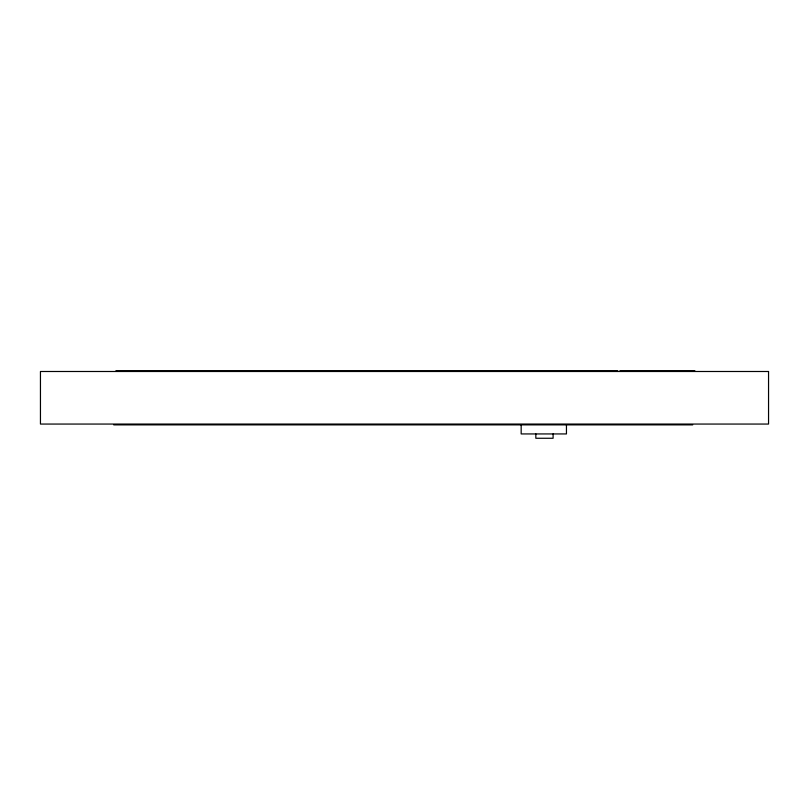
<?xml version="1.0" encoding="UTF-8"?>
<svg xmlns="http://www.w3.org/2000/svg" width="809" height="809" viewBox="0 0 809 809"><rect width="100%" height="100%" fill="white"/><g stroke="black" fill="none" stroke-linecap="round" stroke-linejoin="round"><path stroke-width="1.21" d="M115.899 370.734L617.752 370.734M619.916 370.734L694.88 370.734M113.735 424.877L692.716 424.877M566.452 424.877L566.452 433.937L521.168 433.937L521.168 424.877M553.103 433.937L553.103 438.266L535.831 438.266L535.831 433.937M768.55 371.493L40.45 371.493L40.45 424.058L768.55 424.058L768.55 371.493"/></g></svg>
